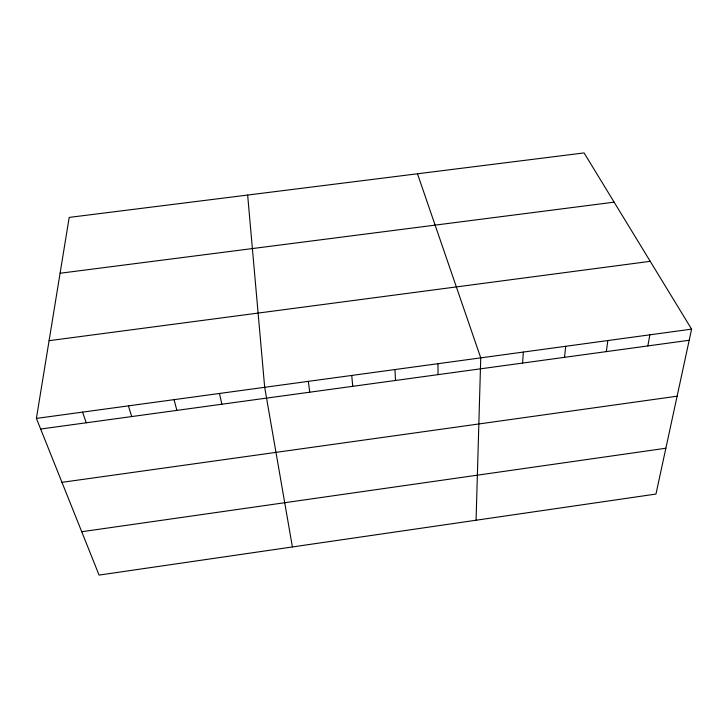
<?xml version="1.0" encoding="UTF-8"?>
<svg xmlns="http://www.w3.org/2000/svg" width="728" height="728" viewBox="0 0 728 728"><rect width="100%" height="100%" fill="white"/><g stroke="black" fill="none" stroke-linecap="round" stroke-linejoin="round"><path stroke-width="1.09" d="M476.076 520.229L480.744 357.867L417.481 173.783M522.586 363.072L523.332 352.07M564.537 357.33L565.702 346.291M606.297 351.615L607.871 340.549M36.4 418.409L69.196 217.408L584.084 152.916L691.6 329.138L655.964 494.057L99.072 575.084L36.4 418.409L691.6 329.138M647.847 345.927L649.84 334.834M81.727 531.731L665.865 448.239M61.971 482.336L677.104 396.205M40.65 429.029L689.198 340.267M49.085 340.677L650.222 261.325M60.087 273.246L614.123 202.157M82.528 412.121L86.295 422.786M128.419 405.869L131.704 416.571M174.065 399.654L176.877 410.383M219.492 393.466L221.831 404.231M292.401 546.956L264.683 387.305L247.647 195.059M308.317 381.363L309.746 392.201M351.742 375.448L352.734 386.313M394.958 369.56L395.504 380.462M437.956 363.7L438.074 374.638"/></g></svg>
